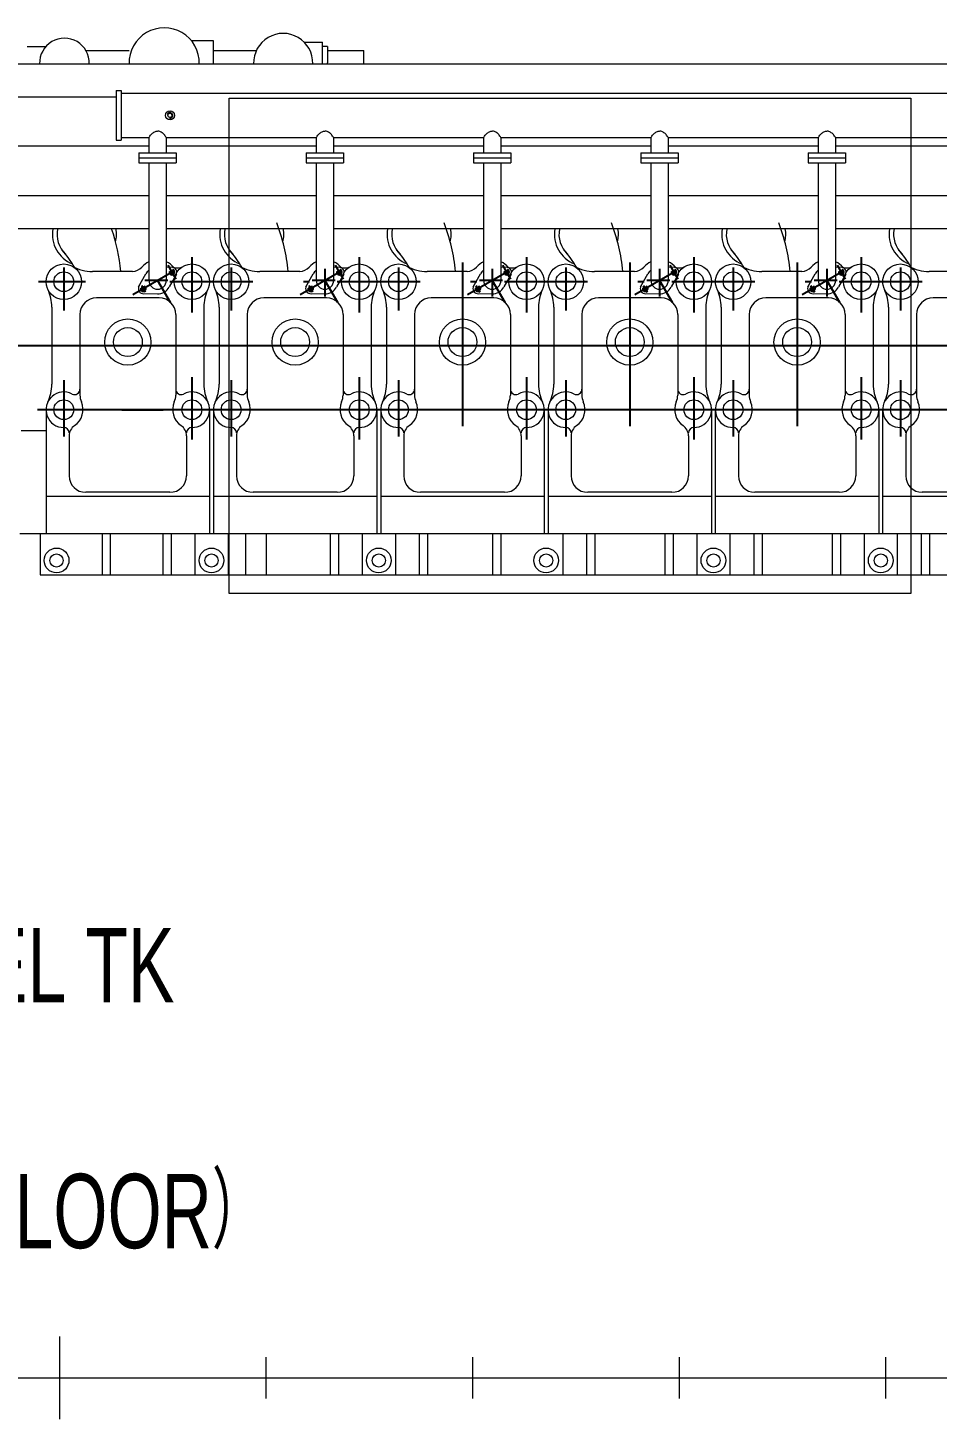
# Model space of a CAD drawing. Extents: x -550205 to -490805, y -239464 to -155364.
# Drawn here: x -526750 to -524549, y -216764 to -213394 of the extents above; entities that cross this region are included whole.
import ezdxf
from ezdxf.enums import TextEntityAlignment as Align

# ---------------------------------------------------------------- set-up
doc = ezdxf.new("R2010")
doc.units = 0
doc.header["$LTSCALE"] = 500
doc.header["$MEASUREMENT"] = 0
doc.linetypes.add('CENTER', pattern=[2, 1.25, -0.25, 0.25, -0.25])
doc.layers.get('0').update_dxf_attribs({"linetype": 'CONTINUOUS', "lineweight": 20})
doc.layers.add('01', color=7, linetype='CONTINUOUS', lineweight=20)
doc.layers.add('07', color=6, linetype='CONTINUOUS', lineweight=25)
doc.layers.add('02', color=1, linetype='CONTINUOUS')
doc.layers.add('05', color=4, linetype='CENTER')
doc.styles.add('中英混排2', font='romany.shx', dxfattribs={"width": 0.7, "height": 300, "bigfont": 'hztxt.shx'})

# ---------------------------------------------------------------- blocks, each defined once
blk = doc.blocks.new('ererterte')
at = {"layer": '01'}
for p, q in [((30353.6, -136391.6), (30398.9, -136391.6)), ((30495.5, -136401.6), (30600.1, -136401.6)), ((30495.5, -136401.6), (30600.1, -136401.6)), ((30804.1, -136378.1), (30751.2, -136378.1)), ((30804.1, -136433.6), (30804.1, -136378.1)), ((30804.1, -136401.6), (30908.2, -136401.6)), ((31024.3, -136381.6), (31068.1, -136381.6)), ((31068.1, -136433.6), (31068.1, -136381.6)), ((31080, -136391.7), (31068.1, -136391.7)), ((31080, -136391.7), (31080, -136431.6)), ((31080, -136401.6), (31168.1, -136401.6)), ((31168.1, -136433.6), (31168.1, -136401.6)), ((30237.1, -136433.6), (31452.1, -136433.6)), ((31080, -136433.6), (31080, -136431.6)), ((31452.1, -136433.6), (32667.1, -136433.6)), ((30569.1, -136498.6), (30569.1, -136618.6)), ((30569.1, -136498.6), (30581.1, -136498.6)), ((30581.1, -136498.6), (30581.1, -136618.6)), ((30581.1, -136504.6), (33529.1, -136504.6)), ((30237.1, -136513.6), (30569.1, -136513.6)), ((30569.1, -136514.7), (30569.1, -136603.8)), ((30648.1, -136633.6), (30237.1, -136633.6)), ((30569.1, -136618.6), (30581.1, -136618.6)), ((30581.1, -136612.6), (30648.1, -136612.6)), ((30648.1, -136612.6), (30648.1, -136649.6)), ((30690.1, -136612.6), (31053.1, -136612.6)), ((30690.1, -136612.6), (30690.1, -136649.6)), ((31053.1, -136633.6), (30690.1, -136633.6)), ((31053.1, -136612.6), (31053.1, -136649.6)), ((31095.1, -136612.6), (31458.1, -136612.6)), ((31095.1, -136612.6), (31095.1, -136649.6)), ((31452.1, -136633.6), (31095.1, -136633.6)), ((31458.1, -136633.6), (31452.1, -136633.6)), ((31458.1, -136612.6), (31458.1, -136649.6)), ((31500.1, -136612.6), (31863.1, -136612.6)), ((31500.1, -136612.6), (31500.1, -136649.6)), ((31863.1, -136633.6), (31500.1, -136633.6)), ((31863.1, -136612.6), (31863.1, -136649.6)), ((31905.1, -136612.6), (32268.1, -136612.6)), ((31905.1, -136612.6), (31905.1, -136649.6)), ((32268.1, -136633.6), (31905.1, -136633.6)), ((32268.1, -136612.6), (32268.1, -136649.6)), ((32310.1, -136612.6), (32673.1, -136612.6)), ((32310.1, -136612.6), (32310.1, -136649.6)), ((32667.1, -136633.6), (32310.1, -136633.6)), ((30624.1, -136649.6), (30714.1, -136649.6)), ((30624.1, -136649.6), (30624.1, -136673.6)), ((30624.1, -136661.6), (30714.1, -136661.6)), ((30624.1, -136673.6), (30714.1, -136673.6)), ((30648.1, -136673.6), (30648.1, -136958.6)), ((30690.1, -136673.6), (30690.1, -136958.6)), ((30714.1, -136649.6), (30714.1, -136673.6)), ((31029.1, -136649.6), (31029.1, -136673.6)), ((31029.1, -136649.6), (31119.1, -136649.6)), ((31029.1, -136661.6), (31119.1, -136661.6)), ((31029.1, -136673.6), (31119.1, -136673.6)), ((31053.1, -136673.6), (31053.1, -136958.6)), ((31095.1, -136673.6), (31095.1, -136958.6)), ((31119.1, -136649.6), (31119.1, -136673.6)), ((31434.1, -136649.6), (31524.1, -136649.6)), ((31434.1, -136649.6), (31434.1, -136673.6)), ((31434.1, -136661.6), (31524.1, -136661.6)), ((31434.1, -136673.6), (31524.1, -136673.6)), ((31458.1, -136673.6), (31458.1, -136958.6)), ((31500.1, -136673.6), (31500.1, -136958.6)), ((31524.1, -136649.6), (31524.1, -136673.6)), ((31839.1, -136649.6), (31839.1, -136673.6)), ((31839.1, -136649.6), (31929.1, -136649.6)), ((31839.1, -136661.6), (31929.1, -136661.6)), ((31839.1, -136673.6), (31929.1, -136673.6)), ((31863.1, -136673.6), (31863.1, -136958.6)), ((31905.1, -136673.6), (31905.1, -136958.6)), ((31929.1, -136649.6), (31929.1, -136673.6)), ((32244.1, -136649.6), (32334.1, -136649.6)), ((32244.1, -136649.6), (32244.1, -136673.6)), ((32244.1, -136661.6), (32334.1, -136661.6)), ((32244.1, -136673.6), (32334.1, -136673.6)), ((32268.1, -136673.6), (32268.1, -136958.6)), ((32310.1, -136673.6), (32310.1, -136958.6)), ((32334.1, -136649.6), (32334.1, -136673.6)), ((30648.1, -136753.6), (30237.1, -136753.6)), ((31053.1, -136753.6), (30690.1, -136753.6)), ((31452.1, -136753.6), (31095.1, -136753.6)), ((31458.1, -136753.6), (31452.1, -136753.6)), ((31863.1, -136753.6), (31500.1, -136753.6)), ((32268.1, -136753.6), (31905.1, -136753.6)), ((32667.1, -136753.6), (32310.1, -136753.6)), ((30648.1, -136833.6), (30237.1, -136833.6)), ((31053.1, -136833.6), (30690.1, -136833.6)), ((31452.1, -136833.6), (31095.1, -136833.6)), ((31458.1, -136833.6), (31452.1, -136833.6)), ((31863.1, -136833.6), (31500.1, -136833.6)), ((32268.1, -136833.6), (31905.1, -136833.6)), ((32667.1, -136833.6), (32310.1, -136833.6)), ((30608.3, -136936.6), (30511.6, -136936.6)), ((30623.3, -136974.2), (30640.7, -136942.8)), ((30705.5, -136926.7), (30690.1, -136926.4)), ((30714.9, -136943), (30697.5, -136974.3)), ((31013.3, -136936.6), (30916.6, -136936.6)), ((31028.3, -136974.2), (31045.7, -136942.8)), ((31110.5, -136926.7), (31095.1, -136926.4)), ((31119.9, -136943), (31102.5, -136974.3)), ((31418.3, -136936.6), (31321.6, -136936.6)), ((31433.3, -136974.2), (31450.7, -136942.8)), ((31515.5, -136926.7), (31500.1, -136926.4)), ((31524.9, -136943), (31507.5, -136974.3)), ((31823.3, -136936.6), (31726.6, -136936.6)), ((31838.3, -136974.2), (31855.7, -136942.8)), ((31920.5, -136926.7), (31905.1, -136926.4)), ((31929.9, -136943), (31912.5, -136974.3)), ((32228.3, -136936.6), (32131.6, -136936.6)), ((32243.3, -136974.2), (32260.7, -136942.8)), ((32325.5, -136926.7), (32310.1, -136926.4)), ((32334.9, -136943), (32317.5, -136974.3)), ((32633.3, -136936.6), (32536.6, -136936.6)), ((30673.1, -137000.6), (30521.1, -137000.6)), ((30632.7, -136990.4), (30668.5, -136991.1)), ((31078.1, -137000.6), (30926.1, -137000.6)), ((31037.7, -136990.4), (31073.5, -136991.1)), ((31483.1, -137000.6), (31331.1, -137000.6)), ((31442.7, -136990.4), (31478.5, -136991.1)), ((31888.1, -137000.6), (31736.1, -137000.6)), ((31847.7, -136990.4), (31883.5, -136991.1)), ((32293.1, -137000.6), (32141.1, -137000.6)), ((32252.7, -136990.4), (32288.5, -136991.1)), ((32698.1, -137000.6), (32546.1, -137000.6)), ((30413.1, -137023.3), (30413.1, -137209.9)), ((30481.1, -137040.6), (30481.1, -137236.3)), ((30713.1, -137040.6), (30713.1, -137236.3)), ((30781.1, -137023.3), (30781.1, -137209.9)), ((30818.1, -137023.3), (30818.1, -137209.9)), ((30886.1, -137040.6), (30886.1, -137236.3)), ((31118.1, -137040.6), (31118.1, -137236.3)), ((31186.1, -137023.3), (31186.1, -137209.9)), ((31223.1, -137023.3), (31223.1, -137209.9)), ((31291.1, -137040.6), (31291.1, -137236.3)), ((31523.1, -137040.6), (31523.1, -137236.3)), ((31591.1, -137023.3), (31591.1, -137209.9)), ((31628.1, -137023.3), (31628.1, -137209.9)), ((31696.1, -137040.6), (31696.1, -137236.3)), ((31928.1, -137040.6), (31928.1, -137236.3)), ((31996.1, -137023.3), (31996.1, -137209.9)), ((32033.1, -137023.3), (32033.1, -137209.9)), ((32101.1, -137040.6), (32101.1, -137236.3)), ((32333.1, -137040.6), (32333.1, -137236.3)), ((32401.1, -137023.3), (32401.1, -137209.9)), ((32438.1, -137023.3), (32438.1, -137209.9)), ((32506.1, -137040.6), (32506.1, -137236.3)), ((30399.1, -137271.6), (30399.1, -137571.6)), ((30795.1, -137271.6), (30795.1, -137571.6)), ((30804.1, -137271.6), (30804.1, -137571.6)), ((31200.1, -137271.6), (31200.1, -137571.6)), ((31209.1, -137271.6), (31209.1, -137571.6)), ((31605.1, -137271.6), (31605.1, -137571.6)), ((31614.1, -137271.6), (31614.1, -137571.6)), ((32010.1, -137271.6), (32010.1, -137571.6)), ((32019.1, -137271.6), (32019.1, -137571.6)), ((32415.1, -137271.6), (32415.1, -137571.6)), ((32424.1, -137271.6), (32424.1, -137571.6)), ((30338.8, -137321.6), (30399.1, -137321.6)), ((30455.1, -137334.8), (30455.1, -137431.6)), ((30739.1, -137334.8), (30739.1, -137431.6)), ((30860.1, -137334.8), (30860.1, -137431.6)), ((31144.1, -137334.8), (31144.1, -137431.6)), ((31265.1, -137334.8), (31265.1, -137431.6)), ((31549.1, -137334.8), (31549.1, -137431.6)), ((31670.1, -137334.8), (31670.1, -137431.6)), ((31954.1, -137334.8), (31954.1, -137431.6)), ((32075.1, -137334.8), (32075.1, -137431.6)), ((32359.1, -137334.8), (32359.1, -137431.6)), ((32480.1, -137334.8), (32480.1, -137431.6)), ((30795.1, -137481.6), (30399.1, -137481.6)), ((30699.1, -137471.6), (30495.1, -137471.6)), ((31200.1, -137481.6), (30804.1, -137481.6)), ((31104.1, -137471.6), (30900.1, -137471.6)), ((31605.1, -137481.6), (31209.1, -137481.6)), ((31509.1, -137471.6), (31305.1, -137471.6)), ((32010.1, -137481.6), (31614.1, -137481.6)), ((31914.1, -137471.6), (31710.1, -137471.6)), ((32415.1, -137481.6), (32019.1, -137481.6)), ((32319.1, -137471.6), (32115.1, -137471.6)), ((32820.1, -137481.6), (32424.1, -137481.6)), ((32724.1, -137471.6), (32520.1, -137471.6)), ((30335.8, -137571.6), (33713.6, -137571.6)), ((30384.6, -137571.6), (30384.6, -137671.6)), ((30534.6, -137571.6), (30534.6, -137671.6)), ((30554.6, -137571.6), (30554.6, -137671.6)), ((30682.1, -137571.6), (30682.1, -137671.6)), ((30702.1, -137571.6), (30702.1, -137671.6)), ((30759.6, -137571.6), (30759.6, -137671.6)), ((30839.6, -137571.6), (30839.6, -137671.6)), ((30882.1, -137571.6), (30882.1, -137671.6)), ((30932.1, -137571.6), (30932.1, -137671.6)), ((31087.1, -137571.6), (31087.1, -137671.6)), ((31107.1, -137571.6), (31107.1, -137671.6)), ((31164.6, -137571.6), (31164.6, -137671.6)), ((31244.6, -137571.6), (31244.6, -137671.6)), ((31302.1, -137571.6), (31302.1, -137671.6)), ((31322.1, -137571.6), (31322.1, -137671.6)), ((31479.6, -137571.6), (31479.6, -137671.6)), ((31499.6, -137571.6), (31499.6, -137671.6)), ((31649.6, -137571.6), (31649.6, -137671.6)), ((31707.1, -137571.6), (31707.1, -137671.6)), ((31727.1, -137571.6), (31727.1, -137671.6)), ((31897.1, -137571.6), (31897.1, -137671.6)), ((31917.1, -137571.6), (31917.1, -137671.6)), ((31974.6, -137571.6), (31974.6, -137671.6)), ((32054.6, -137571.6), (32054.6, -137671.6)), ((32112.1, -137571.6), (32112.1, -137671.6)), ((32132.1, -137571.6), (32132.1, -137671.6)), ((32302.1, -137571.6), (32302.1, -137671.6)), ((32322.1, -137571.6), (32322.1, -137671.6)), ((32379.6, -137571.6), (32379.6, -137671.6)), ((32459.6, -137571.6), (32459.6, -137671.6)), ((32517.1, -137571.6), (32517.1, -137671.6)), ((32537.1, -137571.6), (32537.1, -137671.6)), ((30384.6, -137671.6), (33713.6, -137671.6))]:
    blk.add_line(p, q, dxfattribs=at)
for centre, radius in [((30699.2, -136558.6), 11), ((30699.2, -136558.6), 5.1), ((30442.1, -136961.6), 43), ((30442.1, -136961.6), 24), ((30703.8, -136938.6), 5.1), ((30752.1, -136961.6), 43), ((30752.1, -136961.6), 24), ((30847.1, -136961.6), 43), ((30847.1, -136961.6), 24), ((31108.8, -136938.6), 5.1), ((31157.1, -136961.6), 43), ((31157.1, -136961.6), 24), ((31252.1, -136961.6), 43), ((31252.1, -136961.6), 24), ((31513.8, -136938.6), 5.1), ((31562.1, -136961.6), 43), ((31562.1, -136961.6), 24), ((31657.1, -136961.6), 43), ((31657.1, -136961.6), 24), ((31918.8, -136938.6), 5.1), ((31967.1, -136961.6), 43), ((31967.1, -136961.6), 24), ((32062.1, -136961.6), 43), ((32062.1, -136961.6), 24), ((32323.8, -136938.6), 5.1), ((32372.1, -136961.6), 43), ((32372.1, -136961.6), 24), ((32467.1, -136961.6), 43), ((32467.1, -136961.6), 24), ((30634.5, -136978.6), 5.1), ((31039.5, -136978.6), 5.1), ((31444.5, -136978.6), 5.1), ((31849.5, -136978.6), 5.1), ((32254.5, -136978.6), 5.1), ((30597.1, -137107.6), 56), ((30597.1, -137107.6), 35), ((31002.1, -137107.6), 56), ((31002.1, -137107.6), 35), ((31407.1, -137107.6), 56), ((31407.1, -137107.6), 35), ((31812.1, -137107.6), 56), ((31812.1, -137107.6), 35), ((32217.1, -137107.6), 56), ((32217.1, -137107.6), 35), ((30442.1, -137271.6), 24), ((30752.1, -137271.6), 24), ((30847.1, -137271.6), 24), ((31157.1, -137271.6), 24), ((31252.1, -137271.6), 24), ((31562.1, -137271.6), 24), ((31657.1, -137271.6), 24), ((31967.1, -137271.6), 24), ((32062.1, -137271.6), 24), ((32372.1, -137271.6), 24), ((32467.1, -137271.6), 24), ((30424.6, -137636.6), 30), ((30799.6, -137636.6), 30), ((31204.6, -137636.6), 30), ((31609.6, -137636.6), 30), ((32014.6, -137636.6), 30), ((32419.6, -137636.6), 30), ((30424.6, -137636.6), 16), ((30799.6, -137636.6), 16), ((31204.6, -137636.6), 16), ((31609.6, -137636.6), 16), ((32014.6, -137636.6), 16), ((32419.6, -137636.6), 16)]:
    blk.add_circle(centre, radius, dxfattribs=at)
for centre, radius, start, end in [((30443.6, -136431.6), 60, 358.0898, 181.9102), ((30443.6, -136431.6), 60, 358.0898, 181.9102), ((30685.1, -136431.6), 85, 358.6517, 181.3483), ((30973.1, -136431.6), 71.5, 358.3971, 181.6029), ((30492.1, -136846.6), 77.5, 170.3434, 248.1186), ((30492.1, -136846.6), 66.5, 168.7267, 226.1013), ((30123.6, -136982.1), 459, 5.6964, 18.8843), ((30492.1, -136846.6), 77.5, 346.2516, 9.6566), ((30897.1, -136846.6), 77.5, 170.3434, 248.1186), ((30897.1, -136846.6), 66.5, 168.7267, 226.1013), ((30528.6, -136982.1), 459, 5.6964, 20.8236), ((30897.1, -136846.6), 77.5, 346.2516, 9.6566), ((31302.1, -136846.6), 77.5, 170.3434, 248.1186), ((31302.1, -136846.6), 66.5, 168.7267, 226.1013), ((30933.6, -136982.1), 459, 5.6964, 20.8236), ((31302.1, -136846.6), 77.5, 346.2516, 9.6566), ((31707.1, -136846.6), 77.5, 170.3434, 248.1186), ((31707.1, -136846.6), 66.5, 168.7267, 226.1013), ((31338.6, -136982.1), 459, 5.6964, 20.8236), ((31707.1, -136846.6), 77.5, 346.2516, 9.6566), ((32112.1, -136846.6), 77.5, 170.3434, 248.1186), ((32112.1, -136846.6), 66.5, 168.7267, 226.1013), ((31743.6, -136982.1), 459, 5.6964, 20.8236), ((32112.1, -136846.6), 77.5, 346.2516, 9.6566), ((32517.1, -136846.6), 77.5, 170.3434, 248.1186), ((32517.1, -136846.6), 66.5, 168.7267, 226.1013), ((30259.2, -137046.8), 241, 29.8937, 42.1734), ((30664.2, -137046.8), 241, 29.8937, 42.1734), ((31069.2, -137046.8), 241, 29.8937, 42.1734), ((31474.2, -137046.8), 241, 29.8937, 42.1734), ((31879.2, -137046.8), 241, 29.8937, 42.1734), ((32284.2, -137046.8), 241, 29.8937, 42.1734), ((30511.6, -136836.6), 100, 240.9417, 270), ((30608.3, -136906.6), 30, 270, 319.4584), ((30669.1, -136958.6), 50, 114.8346, 139.4584), ((30669.1, -136958.6), 32.5, 130.2522, 150.9934), ((30669.1, -136958.6), 50, 38.5061, 65.1654), ((30703.8, -136938.6), 12, 323.5368, 96.4632), ((30715.7, -136898.3), 30, 253.483, 299.9261), ((30916.6, -136836.6), 100, 240.9417, 270), ((31013.3, -136906.6), 30, 270, 319.4584), ((31074.1, -136958.6), 50, 114.8346, 139.4584), ((31074.1, -136958.6), 32.5, 130.2522, 150.9934), ((31074.1, -136958.6), 50, 38.5061, 65.1654), ((31108.8, -136938.6), 12, 323.5368, 96.4632), ((31120.7, -136898.3), 30, 253.483, 299.9261), ((31321.6, -136836.6), 100, 240.9417, 270), ((31418.3, -136906.6), 30, 270, 319.4584), ((31479.1, -136958.6), 50, 114.8346, 139.4584), ((31479.1, -136958.6), 32.5, 130.2522, 150.9934), ((31479.1, -136958.6), 50, 38.5061, 65.1654), ((31513.8, -136938.6), 12, 323.5368, 96.4632), ((31525.7, -136898.3), 30, 253.483, 299.9261), ((31726.6, -136836.6), 100, 240.9417, 270), ((31823.3, -136906.6), 30, 270, 319.4584), ((31884.1, -136958.6), 50, 114.8346, 139.4584), ((31884.1, -136958.6), 32.5, 130.2522, 150.9934), ((31884.1, -136958.6), 50, 38.5061, 65.1654), ((31918.8, -136938.6), 12, 323.5368, 96.4632), ((31930.7, -136898.3), 30, 253.483, 299.9261), ((32131.6, -136836.6), 100, 240.9417, 270), ((32228.3, -136906.6), 30, 270, 319.4584), ((32289.1, -136958.6), 50, 114.8346, 139.4584), ((32289.1, -136958.6), 32.5, 130.2522, 150.9934), ((32289.1, -136958.6), 50, 38.5061, 65.1654), ((32323.8, -136938.6), 12, 323.5368, 96.4632), ((32335.7, -136898.3), 30, 253.483, 299.9261), ((32536.6, -136836.6), 100, 240.9417, 270), ((30634.5, -136978.6), 12, 143.6811, 276.6045), ((30669.1, -136958.6), 21, 180, 0), ((30669.1, -136958.6), 32.5, 268.993, 331.0002), ((31039.5, -136978.6), 12, 143.6811, 276.6045), ((31074.1, -136958.6), 21, 180, 0), ((31074.1, -136958.6), 32.5, 268.993, 331.0002), ((31444.5, -136978.6), 12, 143.6811, 276.6045), ((31479.1, -136958.6), 21, 180, 0), ((31479.1, -136958.6), 32.5, 268.993, 331.0002), ((31849.5, -136978.6), 12, 143.6811, 276.6045), ((31884.1, -136958.6), 21, 180, 0), ((31884.1, -136958.6), 32.5, 268.993, 331.0002), ((32254.5, -136978.6), 12, 143.6811, 276.6045), ((32289.1, -136958.6), 21, 180, 0), ((32289.1, -136958.6), 32.5, 268.993, 331.0002), ((30313.1, -137023.3), 100, 0, 25.5648), ((30521.1, -137040.6), 40, 90, 180), ((30673.1, -137040.6), 40, 0, 90), ((30881.1, -137023.3), 100, 154.4352, 180), ((30718.1, -137023.3), 100, 0, 25.5648), ((30926.1, -137040.6), 40, 90, 180), ((31078.1, -137040.6), 40, 0, 90), ((31286.1, -137023.3), 100, 154.4352, 180), ((31123.1, -137023.3), 100, 0, 25.5648), ((31331.1, -137040.6), 40, 90, 180), ((31483.1, -137040.6), 40, 0, 90), ((31691.1, -137023.3), 100, 154.4352, 180), ((31528.1, -137023.3), 100, 0, 25.5648), ((31736.1, -137040.6), 40, 90, 180), ((31888.1, -137040.6), 40, 0, 90), ((32096.1, -137023.3), 100, 154.4352, 180), ((31933.1, -137023.3), 100, 0, 25.5648), ((32141.1, -137040.6), 40, 90, 180), ((32293.1, -137040.6), 40, 0, 90), ((32501.1, -137023.3), 100, 154.4352, 180), ((32338.1, -137023.3), 100, 0, 25.5648), ((32546.1, -137040.6), 40, 90, 180), ((30313.1, -137209.9), 100, 334.4352, 0), ((30881.1, -137209.9), 100, 180, 205.5648), ((30718.1, -137209.9), 100, 334.4352, 0), ((31286.1, -137209.9), 100, 180, 205.5648), ((31123.1, -137209.9), 100, 334.4352, 0), ((31691.1, -137209.9), 100, 180, 205.5648), ((31528.1, -137209.9), 100, 334.4352, 0), ((32096.1, -137209.9), 100, 180, 205.5648), ((31933.1, -137209.9), 100, 334.4352, 0), ((32501.1, -137209.9), 100, 180, 205.5648), ((32338.1, -137209.9), 100, 334.4352, 0), ((30442.1, -137271.6), 43, 62.336, 270), ((30468.1, -137222), 13, 242.336, 0), ((30521.1, -137236.3), 40, 180, 204.0353), ((30673.1, -137236.3), 40, 335.9647, 0), ((30726.1, -137222), 13, 180, 297.664), ((30752.1, -137271.6), 43, 270, 117.664), ((30847.1, -137271.6), 43, 62.336, 270), ((30873.1, -137222), 13, 242.336, 0), ((30926.1, -137236.3), 40, 180, 204.0353), ((31078.1, -137236.3), 40, 335.9647, 0), ((31131.1, -137222), 13, 180, 297.664), ((31157.1, -137271.6), 43, 270, 117.664), ((31252.1, -137271.6), 43, 62.336, 270), ((31278.1, -137222), 13, 242.336, 0), ((31331.1, -137236.3), 40, 180, 204.0353), ((31483.1, -137236.3), 40, 335.9647, 0), ((31536.1, -137222), 13, 180, 297.664), ((31562.1, -137271.6), 43, 270, 117.664), ((31657.1, -137271.6), 43, 62.336, 270), ((31683.1, -137222), 13, 242.336, 0), ((31736.1, -137236.3), 40, 180, 204.0353), ((31888.1, -137236.3), 40, 335.9647, 0), ((31941.1, -137222), 13, 180, 297.664), ((31967.1, -137271.6), 43, 270, 117.664), ((32062.1, -137271.6), 43, 62.336, 270), ((32088.1, -137222), 13, 242.336, 0), ((32141.1, -137236.3), 40, 180, 204.0353), ((32293.1, -137236.3), 40, 335.9647, 0), ((32346.1, -137222), 13, 180, 297.664), ((32372.1, -137271.6), 43, 270, 117.664), ((32467.1, -137271.6), 43, 62.336, 270), ((32493.1, -137222), 13, 242.336, 0), ((32546.1, -137236.3), 40, 180, 204.0353), ((30442.1, -137271.6), 46.5, 304.2006, 24.0353), ((30752.1, -137271.6), 46.5, 155.9647, 235.7994), ((30847.1, -137271.6), 46.5, 304.2006, 24.0353), ((31157.1, -137271.6), 46.5, 155.9647, 235.7994), ((31252.1, -137271.6), 46.5, 304.2006, 24.0353), ((31562.1, -137271.6), 46.5, 155.9647, 235.7994), ((31657.1, -137271.6), 46.5, 304.2006, 24.0353), ((31967.1, -137271.6), 46.5, 155.9647, 235.7994), ((32062.1, -137271.6), 46.5, 304.2006, 24.0353), ((32372.1, -137271.6), 46.5, 155.9647, 235.7994), ((32467.1, -137271.6), 46.5, 304.2006, 24.0353), ((30442.1, -137327.6), 13, 0, 90), ((30485.1, -137334.8), 30, 124.2006, 180), ((30709.1, -137334.8), 30, 0, 55.7994), ((30752.1, -137327.6), 13, 90, 180), ((30847.1, -137327.6), 13, 0, 90), ((30890.1, -137334.8), 30, 124.2006, 180), ((31114.1, -137334.8), 30, 0, 55.7994), ((31157.1, -137327.6), 13, 90, 180), ((31252.1, -137327.6), 13, 0, 90), ((31295.1, -137334.8), 30, 124.2006, 180), ((31519.1, -137334.8), 30, 0, 55.7994), ((31562.1, -137327.6), 13, 90, 180), ((31657.1, -137327.6), 13, 0, 90), ((31700.1, -137334.8), 30, 124.2006, 180), ((31924.1, -137334.8), 30, 0, 55.7994), ((31967.1, -137327.6), 13, 90, 180), ((32062.1, -137327.6), 13, 0, 90), ((32105.1, -137334.8), 30, 124.2006, 180), ((32329.1, -137334.8), 30, 0, 55.7994), ((32372.1, -137327.6), 13, 90, 180), ((32467.1, -137327.6), 13, 0, 90), ((32510.1, -137334.8), 30, 124.2006, 180), ((30495.1, -137431.6), 40, 180, 270), ((30699.1, -137431.6), 40, 270, 0), ((30900.1, -137431.6), 40, 180, 270), ((31104.1, -137431.6), 40, 270, 0), ((31305.1, -137431.6), 40, 180, 270), ((31509.1, -137431.6), 40, 270, 0), ((31710.1, -137431.6), 40, 180, 270), ((31914.1, -137431.6), 40, 270, 0), ((32115.1, -137431.6), 40, 180, 270), ((32319.1, -137431.6), 40, 270, 0), ((32520.1, -137431.6), 40, 180, 270)]:
    blk.add_arc(centre, radius, start, end, dxfattribs=at)
for points in [[(30648.1, -136612.6), (30649.7, -136610), (30652.9, -136604.9), (30659.9, -136599.3), (30665.7, -136597.3), (30668.8, -136596.6), (30669.1, -136596.5)], [(30690.1, -136612.6), (30688.5, -136610), (30685.3, -136604.9), (30678.3, -136599.3), (30672.6, -136597.3), (30669.5, -136596.6), (30669.1, -136596.5)], [(31053.1, -136612.6), (31054.7, -136610), (31057.9, -136604.9), (31064.9, -136599.3), (31070.7, -136597.3), (31073.8, -136596.6), (31074.1, -136596.5)], [(31095.1, -136612.6), (31093.5, -136610), (31090.3, -136604.9), (31083.3, -136599.3), (31077.6, -136597.3), (31074.5, -136596.6), (31074.1, -136596.5)], [(31458.1, -136612.6), (31459.7, -136610), (31462.9, -136604.9), (31469.9, -136599.3), (31475.7, -136597.3), (31478.8, -136596.6), (31479.1, -136596.5)], [(31500.1, -136612.6), (31498.5, -136610), (31495.3, -136604.9), (31488.3, -136599.3), (31482.6, -136597.3), (31479.5, -136596.6), (31479.1, -136596.5)], [(31863.1, -136612.6), (31864.7, -136610), (31867.9, -136604.9), (31874.9, -136599.3), (31880.7, -136597.3), (31883.8, -136596.6), (31884.1, -136596.5)], [(31905.1, -136612.6), (31903.5, -136610), (31900.3, -136604.9), (31893.3, -136599.3), (31887.6, -136597.3), (31884.5, -136596.6), (31884.1, -136596.5)], [(32268.1, -136612.6), (32269.7, -136610), (32272.9, -136604.9), (32279.9, -136599.3), (32285.7, -136597.3), (32288.8, -136596.6), (32289.1, -136596.5)], [(32310.1, -136612.6), (32308.5, -136610), (32305.3, -136604.9), (32298.3, -136599.3), (32292.6, -136597.3), (32289.5, -136596.6), (32289.1, -136596.5)]]:
    blk.add_open_spline(points, degree=3, knots=[0, 0, 0, 0, 9.208129, 17.869674, 26.184917, 27.303444, 27.303444, 27.303444, 27.303444], dxfattribs=at)
at = {"layer": '02'}
for centre, start, end in [((30699.2, -136558.6), 255, 165), ((30703.8, -136938.6), 165, 75), ((31108.8, -136938.6), 165, 75), ((31513.8, -136938.6), 165, 75), ((31918.8, -136938.6), 165, 75), ((32323.8, -136938.6), 165, 75), ((30634.5, -136978.6), 165, 75), ((31039.5, -136978.6), 165, 75), ((31444.5, -136978.6), 165, 75), ((31849.5, -136978.6), 165, 75), ((32254.5, -136978.6), 165, 75)]:
    blk.add_arc(centre, 6, start, end, dxfattribs=at)
at = {"layer": '05'}
for p, q in [((30752.1, -136902.1), (30752.1, -137035.9)), ((31157.1, -136902.1), (31157.1, -137035.9)), ((31562.1, -136902.1), (31562.1, -137035.9)), ((31967.1, -136902.1), (31967.1, -137035.9)), ((32372.1, -136902.1), (32372.1, -137035.9)), ((30442.1, -136927.4), (30442.1, -137030.9)), ((30710.2, -136934.9), (30608.9, -136993.4)), ((30693.9, -136921.5), (30713.5, -136955.4)), ((30847.1, -136927.4), (30847.1, -137030.9)), ((31115.2, -136934.9), (31013.9, -136993.4)), ((31074.1, -136930.4), (31074.1, -136997.3)), ((31098.9, -136921.5), (31118.5, -136955.4)), ((31252.1, -136927.4), (31252.1, -137030.9)), ((31407.1, -136914.8), (31407.1, -137311.1)), ((31520.2, -136934.9), (31418.9, -136993.4)), ((31479.1, -136930.4), (31479.1, -136997.3)), ((31503.9, -136921.5), (31523.5, -136955.4)), ((31657.1, -136927.4), (31657.1, -137030.9)), ((31812.1, -136914.8), (31812.1, -137311.1)), ((31925.2, -136934.9), (31823.9, -136993.4)), ((31884.1, -136930.4), (31884.1, -136997.3)), ((31908.9, -136921.5), (31928.5, -136955.4)), ((32062.1, -136927.4), (32062.1, -137030.9)), ((32217.1, -136914.8), (32217.1, -137311.1)), ((32330.2, -136934.9), (32228.9, -136993.4)), ((32289.1, -136930.4), (32289.1, -136997.3)), ((32313.9, -136921.5), (32333.5, -136955.4)), ((32467.1, -136927.4), (32467.1, -137030.9)), ((30494.6, -136961.6), (30381.1, -136961.6)), ((30629.8, -136970.4), (30639.1, -136986.6)), ((30694.3, -136958.6), (30638.2, -136958.6)), ((30669.1, -136958.6), (30699.3, -137010.8)), ((30809.8, -136961.6), (30699.1, -136961.6)), ((30899.6, -136961.6), (30786.1, -136961.6)), ((31036.5, -136961.6), (31021.9, -136961.6)), ((31034.8, -136970.4), (31044.1, -136986.6)), ((31099.3, -136958.6), (31043.2, -136958.6)), ((31074.1, -136958.6), (31104.3, -137010.8)), ((31214.8, -136961.6), (31104.1, -136961.6)), ((31304.6, -136961.6), (31191.1, -136961.6)), ((31441.5, -136961.6), (31426.9, -136961.6)), ((31439.8, -136970.4), (31449.1, -136986.6)), ((31504.3, -136958.6), (31448.2, -136958.6)), ((31479.1, -136958.6), (31509.3, -137010.8)), ((31619.8, -136961.6), (31509.1, -136961.6)), ((31709.6, -136961.6), (31596.1, -136961.6)), ((31846.5, -136961.6), (31831.9, -136961.6)), ((31844.8, -136970.4), (31854.1, -136986.6)), ((31909.3, -136958.6), (31853.2, -136958.6)), ((31884.1, -136958.6), (31914.3, -137010.8)), ((32024.8, -136961.6), (31914.1, -136961.6)), ((32114.6, -136961.6), (32001.1, -136961.6)), ((32251.5, -136961.6), (32236.9, -136961.6)), ((32249.8, -136970.4), (32259.1, -136986.6)), ((32314.3, -136958.6), (32258.2, -136958.6)), ((32289.1, -136958.6), (32319.3, -137010.8)), ((32429.8, -136961.6), (32319.1, -136961.6)), ((32519.6, -136961.6), (32406.1, -136961.6)), ((30442.1, -137200), (30442.1, -137336.3)), ((30752.1, -137192.4), (30752.1, -137343.9)), ((30847.1, -137200), (30847.1, -137336.3)), ((31157.1, -137192.4), (31157.1, -137343.9)), ((31252.1, -137200), (31252.1, -137336.3)), ((31562.1, -137192.4), (31562.1, -137343.9)), ((31657.1, -137200), (31657.1, -137336.3)), ((31967.1, -137192.4), (31967.1, -137343.9)), ((32062.1, -137200), (32062.1, -137336.3)), ((32372.1, -137192.4), (32372.1, -137343.9)), ((32467.1, -137200), (32467.1, -137336.3)), ((30809.8, -137271.6), (30378.6, -137271.6)), ((31214.8, -137271.6), (30783.6, -137271.6)), ((31619.8, -137271.6), (31188.6, -137271.6)), ((32024.8, -137271.6), (31593.6, -137271.6)), ((32429.8, -137271.6), (31998.6, -137271.6)), ((32834.8, -137271.6), (32403.6, -137271.6))]:
    blk.add_line(p, q, dxfattribs=at)
at = {"layer": '05', "color": 5, "ltscale": 10}
blk.add_line((34964, -137116.6), (29794.8, -137116.6), dxfattribs=at)
at = {"layer": '07'}
blk.add_line((30582.8, -137271.6), (30682.8, -137271.6), dxfattribs=at)
blk = doc.blocks.new('A$C793471EF')
at = {"lineweight": 20, "ltscale": 25}
blk.add_lwpolyline([(-6590, 3099.7), (-4940, 3099.7), (-4940, 1899.7), (-6590, 1899.7)], close=True, dxfattribs=at)
blk.add_lwpolyline([(-6590, 3099.7), (-4940, 3099.7), (-4940, 1899.7), (-6590, 1899.7)], close=True, dxfattribs=at)
blk.add_lwpolyline([(-6590, 3099.7), (-4940, 3099.7), (-4940, 1899.7), (-6590, 1899.7)], close=True, dxfattribs=at)
at = {"lineweight": 20}
blk.add_blockref('ererterte', (-37432.1, 139616.3), dxfattribs=at)

msp = doc.modelspace()

# ---------------------------------------------------------------- linework, layer by layer
for p, q in [((-526673.1, -216763.9), (-526673.1, -216563.9)), ((-526173.1, -216713.9), (-526173.1, -216613.9)), ((-525673.1, -216713.9), (-525673.1, -216613.9)), ((-525173.1, -216713.9), (-525173.1, -216613.9)), ((-524673.1, -216713.9), (-524673.1, -216613.9)), ((-540025, -216663.9), (-502173.1, -216663.9))]:
    msp.add_line(p, q)

# ---------------------------------------------------------------- block references
at = {"lineweight": 20, "ltscale": 25}
msp.add_blockref('A$C793471EF', (-519673.1, -216663.8), dxfattribs=at)

# ---------------------------------------------------------------- texts
at = {"color": 1, "lineweight": 20, "ltscale": 2, "style": '中英混排2', "width": 0.7}
msp.add_text('RESIDUAL FUEL TK', height=180, dxfattribs=at).set_placement((-527977.5, -215808.6), align=Align.BOTTOM_LEFT)
msp.add_text('（UNDER THE FLOOR）', height=180, dxfattribs=at).set_placement((-528040.7, -216349.7))

doc.saveas('drawing.dxf')
